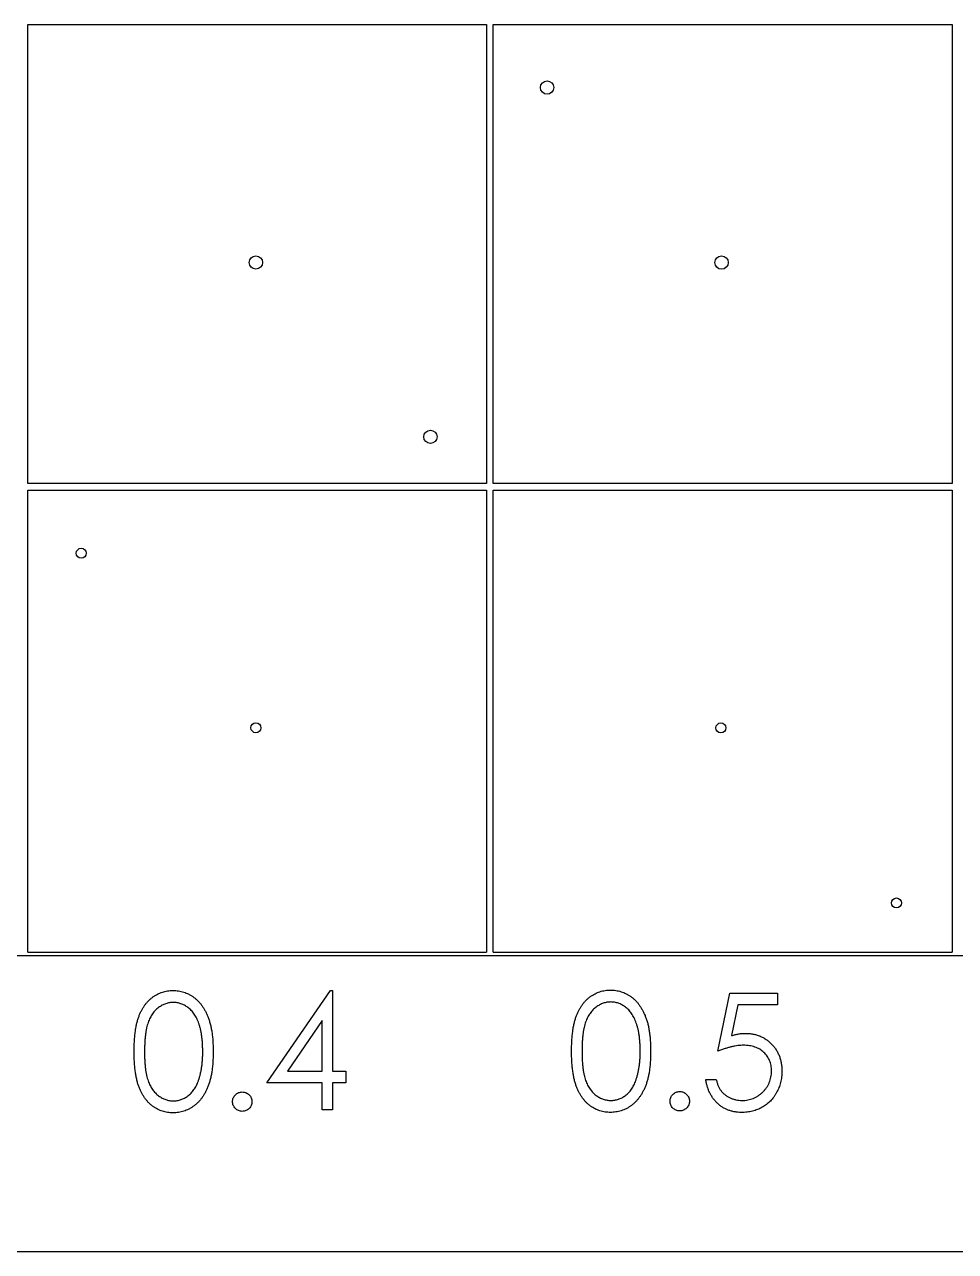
# Model space of a CAD drawing. Header units: millimetres. Extents: x -115 to 115, y -70 to 70.
# Drawn here: x -89.21 to -61.21, y -70 to -33.1 of the extents above; entities that cross this region are included whole.
import ezdxf

# ---------------------------------------------------------------- set-up
doc = ezdxf.new("R2010")
doc.units = ezdxf.units.MM

msp = doc.modelspace()

# ---------------------------------------------------------------- linework, layer by layer
at = {"color": 7, "linetype": 'Continuous', "lineweight": 25}
for p, q in [((-89.107, -46.9), (-89.107, -33.1)), ((-89.107, -33.1), (-75.307, -33.1)), ((-75.307, -33.1), (-75.307, -46.9)), ((-75.107, -46.9), (-75.107, -33.1)), ((-75.107, -33.1), (-61.307, -33.1)), ((-61.307, -33.1), (-61.307, -46.9)), ((-75.307, -46.9), (-89.107, -46.9)), ((-89.107, -61), (-89.107, -47.1)), ((-89.107, -47.1), (-75.307, -47.1)), ((-75.307, -47.1), (-75.307, -61)), ((-61.307, -46.9), (-75.107, -46.9)), ((-75.107, -61), (-75.107, -47.1)), ((-75.107, -47.1), (-61.307, -47.1)), ((-61.307, -47.1), (-61.307, -61)), ((-103.307, -61.1), (106.893, -61.1)), ((-89.107, -61), (-75.307, -61)), ((-75.107, -61), (-61.307, -61)), ((-81.917, -64.933), (-80.007, -62.151)), ((-80.007, -62.151), (-79.943, -62.151)), ((-79.943, -62.151), (-79.943, -64.574)), ((-68.355, -63.978), (-67.996, -62.228)), ((-67.996, -62.228), (-66.561, -62.228)), ((-66.561, -62.228), (-66.561, -62.587)), ((-67.751, -62.587), (-67.94, -63.508)), ((-66.561, -62.587), (-67.751, -62.587)), ((-80.257, -63.054), (-81.3, -64.574)), ((-80.257, -64.574), (-80.257, -63.054)), ((-81.3, -64.574), (-80.257, -64.574)), ((-79.943, -64.574), (-79.539, -64.574)), ((-79.539, -64.574), (-79.539, -64.933)), ((-80.257, -64.933), (-81.917, -64.933)), ((-80.257, -65.741), (-80.257, -64.933)), ((-79.943, -64.933), (-79.943, -65.741)), ((-79.539, -64.933), (-79.943, -64.933)), ((-68.714, -64.831), (-68.4, -64.831)), ((-79.943, -65.741), (-80.257, -65.741)), ((-115, -70), (115, -70))]:
    msp.add_line(p, q, dxfattribs=at)
for centre, radius in [((-73.49, -34.995), 0.2), ((-82.248, -40.256), 0.2), ((-68.242, -40.259), 0.2), ((-76.999, -45.499), 0.2), ((-87.501, -49.001), 0.15), ((-82.249, -54.25), 0.15), ((-68.262, -54.253), 0.15), ((-62.982, -59.519), 0.15)]:
    msp.add_circle(centre, radius, dxfattribs=at)
for points, knots in [([(-85.911, -63.992), (-85.911, -63.936), (-85.91, -63.827), (-85.903, -63.669), (-85.891, -63.52), (-85.875, -63.38), (-85.855, -63.251), (-85.829, -63.132), (-85.799, -63.022), (-85.765, -62.922), (-85.726, -62.829), (-85.683, -62.743), (-85.636, -62.663), (-85.586, -62.587), (-85.531, -62.519), (-85.474, -62.455), (-85.412, -62.398), (-85.346, -62.346), (-85.277, -62.301), (-85.207, -62.261), (-85.134, -62.227), (-85.059, -62.2), (-84.982, -62.177), (-84.904, -62.162), (-84.823, -62.153), (-84.768, -62.152), (-84.741, -62.151)], [0, 0, 0, 0, 0.068595, 0.133246, 0.194313, 0.251279, 0.304513, 0.354235, 0.400481, 0.443411, 0.484015, 0.523252, 0.561042, 0.5979, 0.633518, 0.668314, 0.702496, 0.736685, 0.770293, 0.803437, 0.835913, 0.86846, 0.900847, 0.933467, 0.966258, 1, 1, 1, 1]), ([(-84.741, -62.151), (-84.713, -62.152), (-84.658, -62.153), (-84.576, -62.162), (-84.496, -62.178), (-84.418, -62.199), (-84.342, -62.227), (-84.268, -62.261), (-84.196, -62.3), (-84.127, -62.347), (-84.059, -62.399), (-83.996, -62.458), (-83.936, -62.523), (-83.88, -62.593), (-83.827, -62.67), (-83.778, -62.753), (-83.734, -62.843), (-83.691, -62.938), (-83.654, -63.041), (-83.621, -63.152), (-83.594, -63.272), (-83.571, -63.4), (-83.554, -63.536), (-83.541, -63.681), (-83.535, -63.834), (-83.533, -63.939), (-83.533, -63.992)], [0, 0, 0, 0, 0.033788, 0.067194, 0.099862, 0.132567, 0.165151, 0.197913, 0.231319, 0.265083, 0.299255, 0.334399, 0.369943, 0.406284, 0.444064, 0.482998, 0.523354, 0.565537, 0.609613, 0.656391, 0.705885, 0.758325, 0.813832, 0.872795, 0.934722, 1, 1, 1, 1]), ([(-72.753, -63.98), (-72.753, -63.924), (-72.752, -63.815), (-72.745, -63.656), (-72.733, -63.507), (-72.717, -63.368), (-72.697, -63.238), (-72.671, -63.119), (-72.641, -63.009), (-72.607, -62.909), (-72.568, -62.816), (-72.525, -62.73), (-72.478, -62.65), (-72.428, -62.575), (-72.373, -62.506), (-72.316, -62.442), (-72.254, -62.385), (-72.188, -62.333), (-72.119, -62.288), (-72.049, -62.248), (-71.976, -62.214), (-71.901, -62.187), (-71.824, -62.165), (-71.745, -62.149), (-71.665, -62.14), (-71.61, -62.139), (-71.583, -62.138)], [0, 0, 0, 0, 0.068595, 0.133246, 0.194313, 0.251279, 0.304513, 0.354235, 0.400481, 0.443411, 0.484015, 0.523252, 0.561042, 0.5979, 0.633518, 0.668314, 0.702496, 0.736685, 0.770293, 0.803437, 0.835913, 0.86846, 0.900847, 0.933467, 0.966258, 1, 1, 1, 1]), ([(-71.583, -62.138), (-71.555, -62.139), (-71.5, -62.14), (-71.418, -62.149), (-71.338, -62.165), (-71.26, -62.187), (-71.184, -62.214), (-71.11, -62.248), (-71.038, -62.288), (-70.968, -62.334), (-70.901, -62.386), (-70.838, -62.445), (-70.778, -62.51), (-70.721, -62.58), (-70.669, -62.658), (-70.62, -62.74), (-70.575, -62.83), (-70.533, -62.925), (-70.496, -63.029), (-70.462, -63.139), (-70.436, -63.259), (-70.413, -63.387), (-70.396, -63.523), (-70.383, -63.668), (-70.377, -63.821), (-70.375, -63.926), (-70.375, -63.98)], [0, 0, 0, 0, 0.033788, 0.067194, 0.099862, 0.132567, 0.165151, 0.197913, 0.231319, 0.265083, 0.299255, 0.334399, 0.369943, 0.406284, 0.444064, 0.482998, 0.523354, 0.565537, 0.609613, 0.656391, 0.705885, 0.758325, 0.813832, 0.872795, 0.934722, 1, 1, 1, 1]), ([(-84.73, -62.51), (-84.769, -62.512), (-84.847, -62.516), (-84.961, -62.545), (-85.071, -62.595), (-85.158, -62.65), (-85.225, -62.702), (-85.272, -62.748), (-85.316, -62.797), (-85.357, -62.852), (-85.395, -62.91), (-85.43, -62.973), (-85.461, -63.041), (-85.49, -63.114), (-85.516, -63.193), (-85.537, -63.281), (-85.557, -63.378), (-85.57, -63.483), (-85.583, -63.598), (-85.59, -63.721), (-85.597, -63.853), (-85.597, -63.944), (-85.597, -63.991)], [0, 0, 0, 0, 0.060387, 0.120883, 0.182755, 0.247811, 0.281299, 0.315088, 0.349702, 0.384857, 0.420966, 0.458511, 0.497175, 0.537602, 0.580503, 0.627468, 0.678388, 0.733983, 0.793747, 0.857714, 0.926698, 1, 1, 1, 1]), ([(-83.847, -63.991), (-83.847, -63.949), (-83.849, -63.867), (-83.853, -63.746), (-83.863, -63.632), (-83.875, -63.523), (-83.892, -63.42), (-83.911, -63.323), (-83.936, -63.232), (-83.963, -63.146), (-83.994, -63.066), (-84.028, -62.992), (-84.064, -62.923), (-84.104, -62.86), (-84.146, -62.802), (-84.191, -62.75), (-84.239, -62.703), (-84.306, -62.65), (-84.393, -62.595), (-84.502, -62.545), (-84.616, -62.516), (-84.692, -62.512), (-84.73, -62.51)], [0, 0, 0, 0, 0.065681, 0.128486, 0.188175, 0.245106, 0.299448, 0.350823, 0.399942, 0.446672, 0.491255, 0.533376, 0.573853, 0.612526, 0.649597, 0.685532, 0.720106, 0.753838, 0.818925, 0.880493, 0.940311, 1, 1, 1, 1]), ([(-71.572, -62.497), (-71.611, -62.499), (-71.688, -62.504), (-71.803, -62.532), (-71.913, -62.582), (-72, -62.637), (-72.067, -62.69), (-72.114, -62.735), (-72.158, -62.785), (-72.199, -62.839), (-72.237, -62.897), (-72.272, -62.96), (-72.303, -63.028), (-72.332, -63.101), (-72.358, -63.18), (-72.379, -63.268), (-72.398, -63.365), (-72.412, -63.47), (-72.424, -63.585), (-72.432, -63.708), (-72.438, -63.84), (-72.439, -63.931), (-72.439, -63.978)], [0, 0, 0, 0, 0.060387, 0.120883, 0.182755, 0.247811, 0.281299, 0.315088, 0.349702, 0.384857, 0.420966, 0.458511, 0.497175, 0.537602, 0.580503, 0.627468, 0.678388, 0.733983, 0.793747, 0.857714, 0.926698, 1, 1, 1, 1]), ([(-70.689, -63.978), (-70.689, -63.936), (-70.69, -63.854), (-70.695, -63.733), (-70.705, -63.619), (-70.717, -63.51), (-70.734, -63.407), (-70.753, -63.31), (-70.778, -63.219), (-70.805, -63.133), (-70.836, -63.053), (-70.87, -62.979), (-70.906, -62.91), (-70.946, -62.847), (-70.988, -62.789), (-71.033, -62.737), (-71.081, -62.69), (-71.148, -62.637), (-71.235, -62.582), (-71.344, -62.532), (-71.457, -62.504), (-71.534, -62.499), (-71.572, -62.497)], [0, 0, 0, 0, 0.065681, 0.128486, 0.188175, 0.245106, 0.299448, 0.350823, 0.399942, 0.446672, 0.491255, 0.533376, 0.573853, 0.612526, 0.649597, 0.685532, 0.720106, 0.753838, 0.818925, 0.880493, 0.940311, 1, 1, 1, 1]), ([(-67.94, -63.508), (-67.903, -63.498), (-67.831, -63.478), (-67.725, -63.456), (-67.624, -63.442), (-67.559, -63.441), (-67.527, -63.44)], [0, 0, 0, 0, 0.275068, 0.532901, 0.773973, 1, 1, 1, 1]), ([(-67.527, -63.44), (-67.488, -63.441), (-67.411, -63.442), (-67.299, -63.458), (-67.192, -63.483), (-67.09, -63.518), (-66.993, -63.563), (-66.902, -63.619), (-66.816, -63.685), (-66.736, -63.76), (-66.663, -63.843), (-66.6, -63.932), (-66.545, -64.027), (-66.502, -64.128), (-66.467, -64.234), (-66.444, -64.346), (-66.429, -64.463), (-66.427, -64.544), (-66.426, -64.585)], [0, 0, 0, 0, 0.0658076, 0.1293943, 0.1908941, 0.2512811, 0.310815, 0.370371, 0.4307683, 0.4928813, 0.5551039, 0.6160671, 0.677256, 0.7382598, 0.8007621, 0.8647776, 0.9310453, 1, 1, 1, 1]), ([(-67.584, -63.799), (-67.611, -63.799), (-67.667, -63.8), (-67.753, -63.809), (-67.844, -63.824), (-67.938, -63.843), (-68.037, -63.869), (-68.139, -63.899), (-68.246, -63.936), (-68.318, -63.964), (-68.355, -63.978)], [0, 0, 0, 0, 0.102203, 0.2110233, 0.3250997, 0.4465021, 0.5737877, 0.7089007, 0.8503579, 1, 1, 1, 1]), ([(-66.74, -64.571), (-66.741, -64.543), (-66.742, -64.488), (-66.753, -64.408), (-66.771, -64.332), (-66.796, -64.26), (-66.829, -64.192), (-66.868, -64.127), (-66.915, -64.067), (-66.969, -64.012), (-67.029, -63.961), (-67.094, -63.918), (-67.164, -63.882), (-67.239, -63.85), (-67.319, -63.828), (-67.403, -63.811), (-67.492, -63.801), (-67.553, -63.799), (-67.584, -63.799)], [0, 0, 0, 0, 0.065351, 0.127916, 0.18836, 0.247216, 0.30563, 0.36377, 0.422661, 0.482687, 0.5433, 0.604118, 0.664965, 0.727413, 0.791468, 0.858055, 0.927037, 1, 1, 1, 1]), ([(-84.741, -65.831), (-84.768, -65.83), (-84.823, -65.829), (-84.904, -65.82), (-84.982, -65.805), (-85.058, -65.783), (-85.133, -65.757), (-85.205, -65.723), (-85.275, -65.683), (-85.343, -65.639), (-85.408, -65.587), (-85.471, -65.531), (-85.528, -65.467), (-85.582, -65.397), (-85.633, -65.323), (-85.68, -65.242), (-85.723, -65.155), (-85.763, -65.062), (-85.798, -64.961), (-85.829, -64.85), (-85.853, -64.73), (-85.874, -64.601), (-85.891, -64.462), (-85.903, -64.314), (-85.91, -64.156), (-85.911, -64.048), (-85.911, -63.992)], [0, 0, 0, 0, 0.0337871, 0.0666217, 0.0992849, 0.1313612, 0.1635852, 0.1961039, 0.2289023, 0.2621581, 0.2959912, 0.3302178, 0.3650598, 0.4009507, 0.4376204, 0.4757075, 0.5153807, 0.5564135, 0.5997648, 0.6464242, 0.6964314, 0.7497815, 0.8065733, 0.8674355, 0.9318868, 1, 1, 1, 1]), ([(-85.597, -63.991), (-85.597, -64.038), (-85.597, -64.129), (-85.591, -64.26), (-85.582, -64.383), (-85.572, -64.498), (-85.556, -64.603), (-85.538, -64.699), (-85.517, -64.787), (-85.491, -64.867), (-85.462, -64.94), (-85.43, -65.007), (-85.396, -65.071), (-85.358, -65.129), (-85.317, -65.183), (-85.273, -65.233), (-85.225, -65.278), (-85.158, -65.332), (-85.07, -65.387), (-84.96, -65.436), (-84.846, -65.466), (-84.769, -65.47), (-84.73, -65.472)], [0, 0, 0, 0, 0.072951, 0.141584, 0.205926, 0.265301, 0.320597, 0.371817, 0.41879, 0.461699, 0.502134, 0.540804, 0.578181, 0.614297, 0.649678, 0.684299, 0.718359, 0.752081, 0.817652, 0.879722, 0.939966, 1, 1, 1, 1]), ([(-83.533, -63.992), (-83.533, -64.046), (-83.535, -64.15), (-83.541, -64.303), (-83.554, -64.447), (-83.57, -64.583), (-83.593, -64.71), (-83.621, -64.828), (-83.651, -64.939), (-83.689, -65.042), (-83.73, -65.137), (-83.775, -65.225), (-83.824, -65.308), (-83.876, -65.385), (-83.932, -65.457), (-83.993, -65.521), (-84.057, -65.58), (-84.124, -65.633), (-84.195, -65.679), (-84.267, -65.72), (-84.341, -65.754), (-84.417, -65.782), (-84.495, -65.804), (-84.576, -65.819), (-84.658, -65.83), (-84.713, -65.83), (-84.741, -65.831)], [0, 0, 0, 0, 0.065063, 0.126773, 0.185516, 0.240765, 0.29298, 0.34225, 0.388919, 0.432776, 0.474628, 0.514775, 0.553606, 0.591426, 0.628028, 0.663804, 0.698984, 0.733591, 0.767628, 0.801208, 0.834264, 0.866981, 0.89972, 0.932702, 0.966176, 1, 1, 1, 1]), ([(-83.979, -64.871), (-83.969, -64.84), (-83.947, -64.776), (-83.92, -64.678), (-83.898, -64.575), (-83.879, -64.467), (-83.865, -64.355), (-83.854, -64.238), (-83.848, -64.116), (-83.847, -64.033), (-83.847, -63.991)], [0, 0, 0, 0, 0.110588, 0.224542, 0.342503, 0.464324, 0.590756, 0.722227, 0.858843, 1, 1, 1, 1]), ([(-71.583, -65.818), (-71.61, -65.817), (-71.665, -65.817), (-71.745, -65.807), (-71.824, -65.792), (-71.9, -65.77), (-71.975, -65.744), (-72.047, -65.71), (-72.117, -65.671), (-72.185, -65.626), (-72.25, -65.575), (-72.312, -65.518), (-72.37, -65.454), (-72.424, -65.385), (-72.475, -65.31), (-72.522, -65.229), (-72.565, -65.142), (-72.605, -65.049), (-72.64, -64.948), (-72.671, -64.838), (-72.695, -64.717), (-72.716, -64.588), (-72.733, -64.45), (-72.745, -64.301), (-72.752, -64.144), (-72.753, -64.035), (-72.753, -63.98)], [0, 0, 0, 0, 0.0337871, 0.0666217, 0.0992849, 0.1313612, 0.1635852, 0.1961039, 0.2289023, 0.2621581, 0.2959912, 0.3302178, 0.3650598, 0.4009507, 0.4376204, 0.4757075, 0.5153807, 0.5564135, 0.5997648, 0.6464242, 0.6964314, 0.7497815, 0.8065733, 0.8674355, 0.9318868, 1, 1, 1, 1]), ([(-72.439, -63.978), (-72.439, -64.025), (-72.438, -64.116), (-72.432, -64.248), (-72.424, -64.37), (-72.413, -64.485), (-72.398, -64.59), (-72.38, -64.687), (-72.358, -64.775), (-72.333, -64.854), (-72.304, -64.927), (-72.272, -64.994), (-72.238, -65.058), (-72.2, -65.116), (-72.158, -65.17), (-72.115, -65.22), (-72.066, -65.265), (-72, -65.319), (-71.912, -65.374), (-71.802, -65.423), (-71.688, -65.453), (-71.611, -65.457), (-71.572, -65.459)], [0, 0, 0, 0, 0.072951, 0.141584, 0.205926, 0.265301, 0.320597, 0.371817, 0.41879, 0.461699, 0.502134, 0.540804, 0.578181, 0.614297, 0.649678, 0.684299, 0.718359, 0.752081, 0.817652, 0.879722, 0.939966, 1, 1, 1, 1]), ([(-70.375, -63.98), (-70.375, -64.033), (-70.377, -64.137), (-70.383, -64.29), (-70.396, -64.434), (-70.412, -64.57), (-70.435, -64.697), (-70.462, -64.816), (-70.493, -64.926), (-70.531, -65.029), (-70.572, -65.124), (-70.617, -65.212), (-70.666, -65.296), (-70.718, -65.373), (-70.774, -65.444), (-70.835, -65.508), (-70.899, -65.568), (-70.966, -65.62), (-71.036, -65.666), (-71.108, -65.708), (-71.183, -65.741), (-71.259, -65.769), (-71.337, -65.791), (-71.418, -65.806), (-71.499, -65.817), (-71.555, -65.818), (-71.583, -65.818)], [0, 0, 0, 0, 0.065063, 0.126773, 0.185516, 0.240765, 0.29298, 0.34225, 0.388919, 0.432776, 0.474628, 0.514775, 0.553606, 0.591426, 0.628028, 0.663804, 0.698984, 0.733591, 0.767628, 0.801208, 0.834264, 0.866981, 0.89972, 0.932702, 0.966176, 1, 1, 1, 1]), ([(-70.821, -64.858), (-70.811, -64.827), (-70.789, -64.763), (-70.762, -64.665), (-70.74, -64.562), (-70.72, -64.454), (-70.707, -64.342), (-70.696, -64.225), (-70.69, -64.103), (-70.689, -64.02), (-70.689, -63.978)], [0, 0, 0, 0, 0.110588, 0.224542, 0.342503, 0.464324, 0.590756, 0.722227, 0.858843, 1, 1, 1, 1]), ([(-67.628, -65.459), (-67.598, -65.458), (-67.539, -65.457), (-67.453, -65.444), (-67.369, -65.425), (-67.289, -65.396), (-67.211, -65.361), (-67.138, -65.317), (-67.067, -65.265), (-67.001, -65.206), (-66.94, -65.141), (-66.886, -65.072), (-66.841, -64.998), (-66.804, -64.92), (-66.775, -64.839), (-66.755, -64.753), (-66.743, -64.664), (-66.741, -64.602), (-66.74, -64.571)], [0, 0, 0, 0, 0.064207, 0.126425, 0.18768, 0.248216, 0.308305, 0.369661, 0.431699, 0.495947, 0.559758, 0.622295, 0.683911, 0.745092, 0.80674, 0.869087, 0.93329, 1, 1, 1, 1]), ([(-84.73, -65.472), (-84.692, -65.47), (-84.614, -65.467), (-84.501, -65.436), (-84.391, -65.39), (-84.305, -65.335), (-84.24, -65.282), (-84.193, -65.238), (-84.15, -65.188), (-84.109, -65.134), (-84.071, -65.075), (-84.037, -65.012), (-84.006, -64.943), (-83.988, -64.895), (-83.979, -64.871)], [0, 0, 0, 0, 0.112813, 0.225394, 0.339595, 0.459675, 0.521735, 0.583926, 0.648174, 0.713881, 0.781004, 0.851451, 0.924051, 1, 1, 1, 1]), ([(-71.572, -65.459), (-71.533, -65.457), (-71.456, -65.454), (-71.343, -65.423), (-71.233, -65.377), (-71.147, -65.322), (-71.081, -65.27), (-71.035, -65.225), (-70.992, -65.175), (-70.951, -65.121), (-70.913, -65.062), (-70.879, -64.999), (-70.848, -64.93), (-70.83, -64.883), (-70.821, -64.858)], [0, 0, 0, 0, 0.112813, 0.225394, 0.339595, 0.459675, 0.521735, 0.583926, 0.648174, 0.713881, 0.781004, 0.851451, 0.924051, 1, 1, 1, 1]), ([(-67.647, -65.818), (-67.681, -65.817), (-67.75, -65.816), (-67.851, -65.802), (-67.947, -65.781), (-68.039, -65.751), (-68.128, -65.712), (-68.211, -65.664), (-68.292, -65.609), (-68.366, -65.544), (-68.436, -65.473), (-68.497, -65.396), (-68.553, -65.314), (-68.6, -65.227), (-68.641, -65.136), (-68.672, -65.038), (-68.698, -64.937), (-68.709, -64.866), (-68.714, -64.831)], [0, 0, 0, 0, 0.0654211, 0.1287084, 0.1902361, 0.2507244, 0.3106372, 0.3707664, 0.4316147, 0.493523, 0.5558835, 0.6173424, 0.678668, 0.7407114, 0.8029854, 0.8668026, 0.9323472, 1, 1, 1, 1]), ([(-68.4, -64.831), (-68.393, -64.864), (-68.378, -64.928), (-68.345, -65.018), (-68.305, -65.099), (-68.258, -65.17), (-68.201, -65.233), (-68.137, -65.288), (-68.064, -65.339), (-67.984, -65.38), (-67.899, -65.416), (-67.81, -65.44), (-67.72, -65.456), (-67.659, -65.458), (-67.628, -65.459)], [0, 0, 0, 0, 0.094687, 0.181994, 0.264377, 0.34218, 0.418618, 0.496509, 0.577369, 0.661511, 0.746733, 0.831258, 0.915206, 1, 1, 1, 1]), ([(-66.426, -64.585), (-66.427, -64.613), (-66.428, -64.67), (-66.435, -64.754), (-66.448, -64.836), (-66.465, -64.917), (-66.488, -64.996), (-66.515, -65.073), (-66.548, -65.147), (-66.585, -65.221), (-66.626, -65.291), (-66.672, -65.357), (-66.72, -65.419), (-66.772, -65.476), (-66.828, -65.53), (-66.888, -65.579), (-66.951, -65.624), (-67.017, -65.664), (-67.087, -65.701), (-67.159, -65.732), (-67.234, -65.759), (-67.311, -65.78), (-67.391, -65.797), (-67.474, -65.809), (-67.56, -65.817), (-67.617, -65.818), (-67.647, -65.818)], [0, 0, 0, 0, 0.044014, 0.087434, 0.130118, 0.172554, 0.214555, 0.256298, 0.298438, 0.340849, 0.382715, 0.423924, 0.464246, 0.504074, 0.543862, 0.583567, 0.623094, 0.663229, 0.703551, 0.743938, 0.784541, 0.82575, 0.867757, 0.910745, 0.954914, 1, 1, 1, 1]), ([(-82.949, -65.494), (-82.948, -65.474), (-82.946, -65.436), (-82.93, -65.381), (-82.902, -65.331), (-82.865, -65.286), (-82.821, -65.249), (-82.77, -65.222), (-82.715, -65.206), (-82.677, -65.204), (-82.658, -65.203)], [0, 0, 0, 0, 0.129097, 0.252046, 0.373905, 0.501038, 0.628171, 0.751376, 0.872426, 1, 1, 1, 1]), ([(-82.658, -65.203), (-82.638, -65.204), (-82.6, -65.206), (-82.545, -65.222), (-82.495, -65.249), (-82.45, -65.286), (-82.414, -65.331), (-82.385, -65.38), (-82.37, -65.436), (-82.367, -65.475), (-82.366, -65.494)], [0, 0, 0, 0, 0.127519, 0.249986, 0.371792, 0.49887, 0.625948, 0.748492, 0.870959, 1, 1, 1, 1]), ([(-69.791, -65.481), (-69.79, -65.462), (-69.788, -65.423), (-69.771, -65.368), (-69.744, -65.318), (-69.707, -65.273), (-69.663, -65.236), (-69.612, -65.209), (-69.557, -65.193), (-69.519, -65.191), (-69.5, -65.19)], [0, 0, 0, 0, 0.129097, 0.252046, 0.373905, 0.501038, 0.628171, 0.751376, 0.872426, 1, 1, 1, 1]), ([(-69.5, -65.19), (-69.48, -65.191), (-69.442, -65.193), (-69.387, -65.209), (-69.337, -65.236), (-69.292, -65.273), (-69.256, -65.318), (-69.227, -65.368), (-69.211, -65.423), (-69.209, -65.462), (-69.208, -65.481)], [0, 0, 0, 0, 0.127519, 0.249986, 0.371792, 0.49887, 0.625948, 0.748492, 0.870959, 1, 1, 1, 1]), ([(-82.658, -65.786), (-82.677, -65.785), (-82.715, -65.783), (-82.77, -65.766), (-82.821, -65.739), (-82.865, -65.702), (-82.902, -65.657), (-82.93, -65.606), (-82.946, -65.552), (-82.948, -65.514), (-82.949, -65.494)], [0, 0, 0, 0, 0.127757, 0.249414, 0.372796, 0.500111, 0.62861, 0.750643, 0.873768, 1, 1, 1, 1]), ([(-82.366, -65.494), (-82.367, -65.513), (-82.37, -65.551), (-82.385, -65.607), (-82.414, -65.656), (-82.45, -65.702), (-82.495, -65.739), (-82.545, -65.766), (-82.6, -65.783), (-82.638, -65.785), (-82.658, -65.786)], [0, 0, 0, 0, 0.1261777, 0.2488206, 0.37154, 0.4999837, 0.6272442, 0.7492255, 0.872298, 1, 1, 1, 1]), ([(-69.5, -65.773), (-69.519, -65.772), (-69.557, -65.77), (-69.612, -65.753), (-69.663, -65.726), (-69.707, -65.689), (-69.744, -65.644), (-69.771, -65.594), (-69.788, -65.539), (-69.79, -65.501), (-69.791, -65.481)], [0, 0, 0, 0, 0.127757, 0.249414, 0.372796, 0.500111, 0.62861, 0.750643, 0.873768, 1, 1, 1, 1]), ([(-69.208, -65.481), (-69.209, -65.501), (-69.212, -65.539), (-69.227, -65.594), (-69.256, -65.644), (-69.292, -65.689), (-69.337, -65.726), (-69.387, -65.753), (-69.442, -65.77), (-69.48, -65.772), (-69.5, -65.773)], [0, 0, 0, 0, 0.1261777, 0.2488206, 0.37154, 0.4999837, 0.6272442, 0.7492255, 0.872298, 1, 1, 1, 1])]:
    msp.add_open_spline(points, degree=3, knots=knots, dxfattribs=at)

doc.saveas('drawing.dxf')
